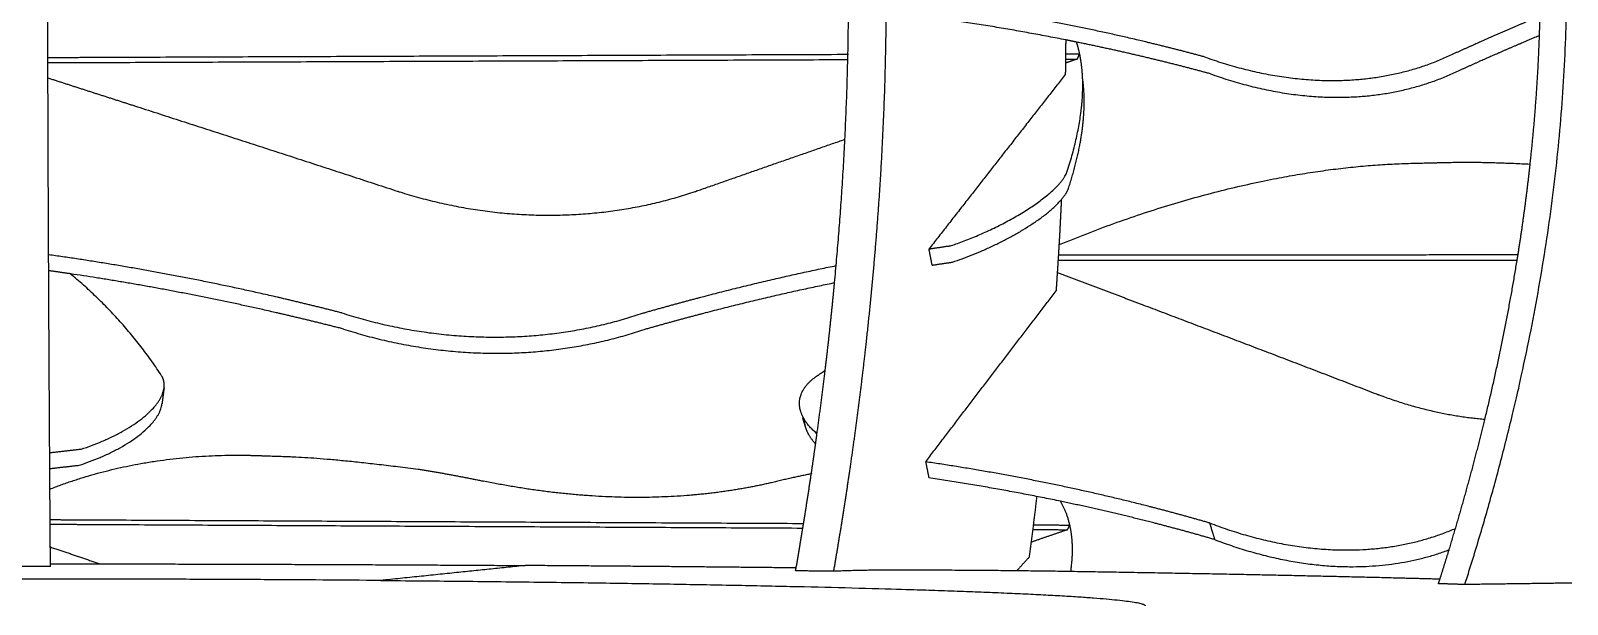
# Model space of a CAD drawing. Header units: metres. Extents: x -0.5 to 11.8, y -0.3 to 7.4.
# Drawn here: x 6.182 to 6.947, y 4.853 to 5.138 of the extents above; entities that cross this region are included whole.
import ezdxf

# ---------------------------------------------------------------- set-up
doc = ezdxf.new("R2010")
doc.units = ezdxf.units.M
doc.header["$MEASUREMENT"] = 0
doc.layers.add('ΣΧΕΔΙΑ', color=140, linetype='Continuous')

msp = doc.modelspace()

# ---------------------------------------------------------------- linework, layer by layer
at = {"layer": 'ΣΧΕΔΙΑ'}
for points, weights, degree, knots in [([(7.05424, 4.85255), (7.09477, 4.95437), (7.21242, 5.44836), (6.8089, 5.93108), (6.49423, 6.16204)], [9.10025012549, 9.11125600109, 9.16609887427, 9.2274329088, 9.25874743432], 3, [4.063831, 4.063831, 4.063831, 4.063831, 4.475671, 6.002105, 6.002105, 6.002105, 6.002105]), ([(6.89679, 4.8649), (6.92713, 4.96023), (6.95986, 5.13234), (6.93816, 5.30338), (6.92077, 5.37602)], [9.65681344489, 9.6941378917, 9.74383983077, 9.74824933655, 9.74329590959], 3, [4.067459, 4.067459, 4.067459, 4.067459, 4.4756707, 4.7846039, 4.7846039, 4.7846039, 4.7846039]), ([(6.93319, 5.13581), (6.93342, 5.14243), (6.93371, 5.15571), (6.93368, 5.16898), (6.93359, 5.17564)], [9.75909481373, 9.76015602606, 9.76215181146, 9.76387394114, 9.7646698569], 3, [4.44788028, 4.44788028, 4.44788028, 4.44788028, 4.47567075, 4.50362406, 4.50362406, 4.50362406, 4.50362406]), ([(6.58202, 5.01265), (6.58632, 5.05829), (6.58904, 5.1093), (6.589, 5.16021), (6.58897, 5.16533)], [10.1591606419, 10.1778069517, 10.192885314, 10.2002742538, 10.2009406334], 3, [4.2748861, 4.2748861, 4.2748861, 4.2748861, 4.4756707, 4.49812, 4.49812, 4.49812, 4.49812]), ([(6.76669, 5.1249), (6.75133, 5.12906), (6.73559, 5.1328), (6.68227, 5.1455), (6.62568, 5.15318)], [10.1427329436, 10.1519110993, 10.1670362106, 10.1532723901, 10.2076085084], 2, [2.7549118, 2.7549118, 2.7549118, 2.8346643, 2.8346643, 3.1056204, 3.1056204, 3.1056204]), ([(6.89023, 5.12653), (6.90032, 5.13112), (6.90984, 5.1353), (6.92231, 5.14078), (6.93376, 5.14555)], [9.98271085243, 9.9589972959, 9.94136214853, 9.89401155794, 9.85712238012], 2, [2.7549118, 2.7549118, 2.7549118, 2.8346643, 2.8346643, 2.9386557, 2.9386557, 2.9386557]), ([(6.76922, 5.1166), (6.75386, 5.12078), (6.73813, 5.12453), (6.72055, 5.12872), (6.70257, 5.13238)], [10.1455286409, 10.1547058441, 10.1698319079, 10.1652860304, 10.1681553021], 2, [2.7549118, 2.7549118, 2.7549118, 2.8346643, 2.8346643, 2.9240598, 2.9240598, 2.9240598]), ([(6.89276, 5.11811), (6.90285, 5.12268), (6.91238, 5.12684), (6.92317, 5.13156), (6.93321, 5.13575)], [9.98550654971, 9.96179204074, 9.94415784581, 9.90315459131, 9.86999659625], 2, [2.7549118, 2.7549118, 2.7549118, 2.8346643, 2.8346643, 2.924705, 2.924705, 2.924705]), ([(6.69851, 5.05946), (6.70478, 5.0786), (6.70736, 5.09565), (6.70607, 5.11016), (6.70595, 5.11156), (6.70579, 5.11293), (6.70559, 5.11428)], [10.2476617503, 10.0739380374, 9.9697945561, 9.93523130638, 9.93523130638, 9.93523130638, 9.93523130638], 3, [3.3219173, 3.3219173, 3.3219173, 3.3219173, 3.4684194, 3.4684194, 3.4684194, 3.4824867, 3.4824867, 3.4824867, 3.4824867]), ([(6.23333, 5.10064), (6.27682, 5.08662), (6.32038, 5.07257), (6.36397, 5.05826), (6.36443, 5.05811), (6.36489, 5.05797), (6.36536, 5.05782)], [10.6562381148, 10.6458239705, 10.6354098346, 10.6250891099, 10.6249458013, 10.6248351657, 10.6247572031], 3, [-0.2121782, -0.2121782, -0.2121782, -0.2121782, -0.0055401, -0.0055401, -0.0055401, -0.0001757, -0.0001757, -0.0001757, -0.0001757]), ([(6.51265, 5.05802), (6.51309, 5.05817), (6.51353, 5.05832), (6.51397, 5.05847), (6.5383, 5.06702), (6.56274, 5.07552), (6.58725, 5.08401)], [10.5644947053, 10.5642025022, 10.5639435854, 10.5637179548, 10.5493687737, 10.5350289331, 10.520692929], 3, [2.7942615, 2.7942615, 2.7942615, 2.7942615, 2.7996615, 2.7996615, 2.7996615, 2.9212118, 2.9212118, 2.9212118, 2.9212118]), ([(6.69408, 5.0316), (6.78706, 5.07008), (6.86968, 5.07206), (6.87928, 5.07229), (6.88888, 5.07252), (6.90435, 5.07289), (6.9285, 5.07165)], [9.89825282811, 9.85051908433, 10.5405860283, 10.5397797019, 10.5389733756, 10.3426238769, 10.174784079], 2, [3.5167042, 3.5167042, 3.5167042, 3.7990306, 3.7990306, 3.8560209, 3.8560209, 3.9136209, 3.9136209, 3.9136209]), ([(6.33654, 4.99756), (6.32022, 5.00174), (6.30384, 5.00551), (6.24698, 5.01859), (6.1905, 5.02651)], [10.4327960254, 10.4299522833, 10.4330303222, 10.3756540581, 10.3892497478], 2, [2.7549118, 2.7549118, 2.7549118, 2.8346643, 2.8346643, 3.1107807, 3.1107807, 3.1107807]), ([(6.3374, 4.98954), (6.32109, 4.99372), (6.30472, 4.99748), (6.25298, 5.00938), (6.2015, 5.01701)], [10.437024786, 10.4341796033, 10.4372590828, 10.3849829403, 10.3916045136], 2, [2.7549118, 2.7549118, 2.7549118, 2.8346643, 2.8346643, 3.0861379, 3.0861379, 3.0861379]), ([(6.48632, 4.99742), (6.50094, 5.00159), (6.51531, 5.00537), (6.54993, 5.01446), (6.58281, 5.02112)], [10.3725594027, 10.3573343348, 10.3480805304, 10.2792582573, 10.2449907909], 2, [2.7549118, 2.7549118, 2.7549118, 2.8346643, 2.8346643, 3.0257974, 3.0257974, 3.0257974]), ([(6.48713, 4.98935), (6.50174, 4.99351), (6.51611, 4.99727), (6.55001, 5.00615), (6.58223, 5.01269)], [10.3767881634, 10.3615616548, 10.3523092911, 10.2848852743, 10.250627027], 2, [2.7549118, 2.7549118, 2.7549118, 2.8346643, 2.8346643, 3.0218716, 3.0218716, 3.0218716]), ([(6.19114, 4.90989), (6.23854, 4.92844), (6.29385, 4.9266), (6.30201, 4.92633), (6.31016, 4.92606), (6.33137, 4.92535), (6.3746, 4.91979)], [10.0800223977, 10.2118918487, 10.8205600859, 10.826846722, 10.8331333582, 10.5281272441, 10.313774487], 2, [3.5745798, 3.5745798, 3.5745798, 3.7990306, 3.7990306, 3.8560209, 3.8560209, 3.9482049, 3.9482049, 3.9482049]), ([(6.76883, 4.893), (6.75342, 4.89746), (6.73764, 4.90148), (6.68416, 4.91512), (6.6274, 4.92345)], [10.1133988694, 10.1225870187, 10.1377021364, 10.1240920835, 10.1783515186], 2, [2.7549118, 2.7549118, 2.7549118, 2.8346643, 2.8346643, 3.1056204, 3.1056204, 3.1056204]), ([(6.55124, 4.9132), (6.53046, 4.90828), (6.50684, 4.90559), (6.45758, 4.90581), (6.43195, 4.90872), (6.40721, 4.91381)], [10.8167579786, 10.8400873072, 10.8574310209, 10.8780744297, 10.8813410221, 10.8769946013], 3, [0, 0, 0, 0, 0.500337, 0.500337, 1.000843, 1.000843, 1.000843, 1.000843]), ([(6.77137, 4.88474), (6.75596, 4.88922), (6.74018, 4.89325), (6.71768, 4.899), (6.69453, 4.90382)], [10.1161945667, 10.1253817635, 10.1404978337, 10.1347620774, 10.141058439], 2, [2.7549118, 2.7549118, 2.7549118, 2.8346643, 2.8346643, 2.9487319, 2.9487319, 2.9487319]), ([(6.19151, 4.87266), (6.21847, 4.87265), (6.24539, 4.8726), (6.33804, 4.87242), (6.42788, 4.87182)], [10.1910352264, 10.2487157595, 10.3152281022, 10.0669520663, 9.92065084334], 2, [0.3686042, 0.3686042, 0.3686042, 0.4556878, 0.4556878, 0.7500313, 0.7500313, 0.7500313]), ([(6.88375, 4.865), (6.87185, 4.86532), (6.85949, 4.86563), (6.78675, 4.86743), (6.69983, 4.86881)], [9.6811957021, 9.76720217808, 9.85741999384, 9.72595240178, 9.71233007926], 2, [-1.5691404, -1.5691404, -1.5691404, -1.513138, -1.513138, -1.2016884, -1.2016884, -1.2016884]), ([(6.35602, 4.86439), (6.53492, 4.86294), (6.6411, 4.85918), (6.73674, 4.8558), (6.73677, 4.85176)], [8.36250091477, 8.41435311331, 9.46902848647, 8.20334828339, 7.78966684154], 2, [3.165222, 3.165222, 3.165222, 4.08407, 4.08407, 4.891007, 4.891007, 4.891007])]:
    msp.add_rational_spline(points, weights, degree=degree, knots=knots, dxfattribs=at)
for points, weights, degree in [([(6.19009, 5.13803), (6.19009, 5.14064), (6.19008, 5.14325), (6.19007, 5.14585)], [10.3555232928, 10.3560234388, 10.3564997266, 10.3569519023], 3), ([(6.59777, 4.98212), (6.60395, 5.03761), (6.60751, 5.09357), (6.60779, 5.14939)], [10.1307717773, 10.1561402987, 10.1743567101, 10.1833744644], 3), ([(6.69717, 5.13347), (6.6628, 5.14028), (6.62726, 5.14509)], [10.1691827195, 10.1767754504, 10.2113365386], 2), ([(6.19108, 4.92038), (6.19062, 4.99227), (6.19028, 5.06529), (6.19009, 5.13803)], [10.2636640915, 10.3091403873, 10.3415899701, 10.3555232928], 3), ([(6.69716, 5.13349), (6.69714, 5.13119), (6.69712, 5.12889), (6.6971, 5.12659)], [10.4385018311, 10.4380971184, 10.4376805578, 10.4372521777], 3), ([(6.70257, 5.13238), (6.69987, 5.13293), (6.69717, 5.13347)], [10.1681553021, 10.168585619, 10.1691827195], 2), ([(6.70409, 5.12661), (6.70346, 5.1296), (6.70257, 5.13238)], [9.91883542238, 9.91734798424, 9.92044927811], 2), ([(6.92855, 5.07168), (6.93088, 5.09304), (6.93245, 5.11443), (6.93319, 5.13581)], [9.74680855344, 9.75155411901, 9.75566949336, 9.75909481373], 3), ([(6.23248, 5.12474), (6.21129, 5.12466), (6.19013, 5.12457)], [10.6547294963, 10.663527511, 10.6723255257], 2), ([(6.23102, 5.12214), (6.21056, 5.12206), (6.19014, 5.12198)], [10.645588035, 10.654073034, 10.6625580331], 2), ([(6.58865, 5.12353), (6.4086, 5.12283), (6.23102, 5.12214)], [10.4994088066, 10.5724984208, 10.645588035], 2), ([(6.58904, 5.12616), (6.40953, 5.12544), (6.23248, 5.12474)], [10.5088638415, 10.5817966689, 10.6547294963], 2), ([(6.69704, 5.12191), (6.69702, 5.12003), (6.69699, 5.11815), (6.69696, 5.11627)], [10.4363647707, 10.4360018309, 10.4356310201, 10.4352523536], 3), ([(6.6971, 5.12659), (6.69708, 5.12503), (6.69706, 5.12347), (6.69704, 5.12191)], [10.4372521777, 10.4369618031, 10.4366659979, 10.4363647707], 3), ([(6.69722, 5.12395), (6.70012, 5.12396), (6.70301, 5.12397)], [10.4558206416, 10.4546629814, 10.4535053211], 2), ([(6.70301, 5.12397), (6.7011, 5.12331), (6.69918, 5.12265), (6.69727, 5.12199)], [10.4535053211, 10.4546107164, 10.4557161118, 10.4568215071], 3), ([(6.6974, 5.12659), (6.69998, 5.1266), (6.70255, 5.12661)], [10.4653226101, 10.4642935572, 10.4632645043], 2), ([(6.70255, 5.12661), (6.7027, 5.12661), (6.70285, 5.12661)], [10.4632645043, 10.4632042452, 10.4631439861], 2), ([(6.70285, 5.12661), (6.70347, 5.12661), (6.70409, 5.12661)], [10.4631439861, 10.4628953843, 10.4626467825], 2), ([(6.70301, 5.12397), (6.70355, 5.12529), (6.70409, 5.12661)], [10.4535053211, 10.4580760518, 10.4626467825], 2), ([(6.70534, 5.11823), (6.70495, 5.12259), (6.70409, 5.12661)], [9.93120608703, 9.92084225041, 9.91883542238], 2), ([(6.76669, 5.1249), (6.83576, 5.10009), (6.89023, 5.12653)], [10.1427329436, 9.49232429419, 9.98271085243], 2), ([(6.19016, 5.11455), (6.20454, 5.10992), (6.21893, 5.10528), (6.23333, 5.10064)], [10.6665709528, 10.6631266715, 10.6596823914, 10.6562381148], 3), ([(6.69696, 5.11627), (6.68025, 5.09489), (6.66336, 5.07329)], [10.4352523536, 10.3828559867, 10.3304596198], 2), ([(6.69778, 5.06766), (6.70727, 5.09656), (6.70534, 5.11823)], [10.2434329897, 9.98299180649, 9.93120608703], 2), ([(6.76922, 5.1166), (6.83829, 5.09175), (6.89276, 5.11811)], [10.1455286409, 9.49495928622, 9.98550654971], 2), ([(6.66336, 5.07329), (6.64631, 5.05147), (6.62907, 5.02942)], [10.3304596198, 10.2780632528, 10.2256668859], 2), ([(6.64007, 5.03106), (6.69037, 5.04805), (6.69778, 5.06766)], [10.211352891, 7.20004193025, 10.2434329897], 2), ([(6.92202, 5.0236), (6.92461, 5.03961), (6.92679, 5.05564), (6.92855, 5.07168)], [9.73508354807, 9.73933001004, 9.74324678181, 9.74680855344], 3), ([(6.36544, 5.05779), (6.44115, 5.03388), (6.51257, 5.05799)], [10.6129476247, 10.0086260746, 10.5527434296], 2), ([(6.64083, 5.02285), (6.67972, 5.03597), (6.69506, 5.05401)], [10.2155816516, 7.71894378142, 9.38249560889], 2), ([(6.695, 5.05412), (6.69464, 5.04656), (6.69425, 5.03902), (6.69381, 5.03149)], [10.4198445829, 10.417627215, 10.4152882165, 10.4128311323], 3), ([(6.69506, 5.05401), (6.69757, 5.05697), (6.69851, 5.05946)], [9.38249560889, 9.72625623385, 10.2476617503], 2), ([(6.62907, 5.02942), (6.63461, 5.03028), (6.64007, 5.03106)], [10.2136279301, 10.2119584195, 10.211352891], 2), ([(6.63063, 5.02134), (6.62985, 5.02538), (6.62907, 5.02942)], [10.2288773636, 10.2272721248, 10.2256668859], 2), ([(6.69381, 5.03149), (6.69336, 5.02382), (6.69287, 5.01617), (6.69234, 5.00853)], [10.4128311323, 10.4103310678, 10.4077087503, 10.4049679142], 3), ([(6.63063, 5.02134), (6.63576, 5.02213), (6.64083, 5.02285)], [10.2176176585, 10.2161411335, 10.2155816516], 2), ([(6.72923, 5.02358), (6.71127, 5.02358), (6.69339, 5.02358)], [10.3742146805, 10.3985737424, 10.4229328042], 2), ([(6.73325, 5.02633), (6.71338, 5.02633), (6.69361, 5.02632)], [10.3809531163, 10.4079004456, 10.4348477749], 2), ([(6.92202, 5.0236), (6.82443, 5.02359), (6.72923, 5.02358)], [10.1198372487, 10.2470259646, 10.3742146805], 2), ([(6.92247, 5.02642), (6.82671, 5.02638), (6.73325, 5.02633)], [10.1311240317, 10.256038574, 10.3809531163], 2), ([(6.90594, 4.94443), (6.91233, 4.9707), (6.91773, 4.99712), (6.92202, 5.0236)], [9.71144023415, 9.72014578826, 9.72806498481, 9.73508354807], 3), ([(6.2015, 5.01701), (6.19609, 5.01781), (6.19069, 5.01857)], [10.3916045136, 10.3923004856, 10.3936471256], 2), ([(6.2468, 4.96632), (6.22791, 4.99515), (6.20125, 5.01705)], [10.4459937335, 10.1815837148, 10.1168735657], 2), ([(6.69301, 5.01775), (6.70717, 5.01239), (6.72138, 5.00701), (6.73563, 5.00161)], [10.4276255679, 10.4121409652, 10.3966563634, 10.3811717649], 3), ([(6.57736, 4.96906), (6.57909, 4.98356), (6.58065, 4.9981), (6.58202, 5.01265)], [10.1398565734, 10.1467814864, 10.1532283735, 10.1591606419], 3), ([(6.66018, 4.9664), (6.67634, 4.98756), (6.69234, 5.00853)], [10.305068341, 10.3550181276, 10.4049679142], 2), ([(6.73563, 5.00161), (6.77413, 4.98701), (6.81295, 4.97229), (6.85205, 4.95721)], [10.3811717649, 10.3395281942, 10.2978846295, 10.2563647277], 3), ([(6.33654, 4.99756), (6.41382, 4.97284), (6.48632, 4.99742)], [10.4327960254, 9.81690561191, 10.3725594027], 2), ([(6.3374, 4.98954), (6.41466, 4.96481), (6.48713, 4.98935)], [10.437024786, 9.82089129042, 10.3767881634], 2), ([(6.58988, 4.92078), (6.59285, 4.94116), (6.59549, 4.96161), (6.59777, 4.98212)], [10.0999353366, 10.1111160619, 10.1214289516, 10.1307717773], 3), ([(6.57242, 4.96561), (6.57489, 4.9673), (6.57738, 4.96897)], [10.3153330998, 10.2983721198, 10.2820958011], 2), ([(6.57325, 4.93719), (6.57471, 4.9478), (6.57608, 4.95842), (6.57736, 4.96906)], [10.1238779805, 10.1294512522, 10.134782249, 10.1398565734], 3), ([(6.20672, 4.92977), (6.24571, 4.94238), (6.24801, 4.96024)], [10.3746712621, 7.91246465941, 9.49677651969], 2), ([(6.24801, 4.96024), (6.24843, 4.96355), (6.2468, 4.96632)], [9.49677651969, 9.86317349528, 10.4459937335], 2), ([(6.24801, 4.96024), (6.24749, 4.95623), (6.24697, 4.95223)], [9.49677651969, 9.49871075565, 9.50064499161], 2), ([(6.5652, 4.94836), (6.56212, 4.95818), (6.57242, 4.96561)], [8.78055960914, 8.91977032859, 10.3153330998], 2), ([(6.6274, 4.92345), (6.64387, 4.94503), (6.66018, 4.9664)], [10.2051687678, 10.2551185544, 10.305068341], 2), ([(6.85205, 4.95721), (6.85268, 4.95698), (6.8533, 4.95675)], [10.2563647277, 10.2556564737, 10.2550424407], 2), ([(6.85337, 4.95672), (6.88005, 4.94679), (6.90599, 4.94465)], [10.243586022, 9.98612617132, 9.91121245046], 2), ([(6.2057, 4.92173), (6.24467, 4.93434), (6.24697, 4.95223)], [10.3789193461, 7.91570221012, 9.5006449916], 2), ([(6.57331, 4.93741), (6.567, 4.94263), (6.5652, 4.94836)], [9.0292912647, 8.7013008866, 8.78055960914], 2), ([(6.56775, 4.94022), (6.56693, 4.94285), (6.56611, 4.94547)], [8.78294890114, 8.78217875877, 8.78140861639], 2), ([(6.56775, 4.94022), (6.56711, 4.94227), (6.56709, 4.9443)], [8.78294890114, 8.81158893579, 8.89339459933], 2), ([(6.57258, 4.93235), (6.56901, 4.93619), (6.56775, 4.94022)], [8.87309675094, 8.72716163039, 8.78294890114], 2), ([(6.57258, 4.93235), (6.5728, 4.93396), (6.57303, 4.93558), (6.57325, 4.93719)], [10.1213159018, 10.1221755088, 10.1230295519, 10.1238779805], 3), ([(6.8882, 4.87982), (6.89474, 4.90124), (6.90067, 4.92279), (6.90594, 4.94443)], [9.68843797759, 9.69659455921, 9.70428314475, 9.71144023415], 3), ([(6.19128, 4.92801), (6.19901, 4.92894), (6.20672, 4.92977)], [10.3667840544, 10.3700667343, 10.3746712621], 2), ([(6.57043, 4.91748), (6.57117, 4.92243), (6.57188, 4.92739), (6.57258, 4.93235)], [10.1132411883, 10.1159842414, 10.1186763028, 10.1213159018], 3), ([(6.6274, 4.92345), (6.62819, 4.91943), (6.62898, 4.91541)], [10.2051687678, 10.2068039611, 10.2084391544], 2), ([(6.19108, 4.92008), (6.1984, 4.92095), (6.2057, 4.92173)], [10.371394183, 10.3745627604, 10.3789193461], 2), ([(6.19114, 4.90989), (6.19112, 4.91339), (6.1911, 4.91688), (6.19108, 4.92038)], [10.256965558, 10.2592285426, 10.261461595, 10.2636640915], 3), ([(6.3746, 4.91979), (6.39078, 4.91727), (6.40721, 4.91381)], [10.1264915701, 10.0022177842, 9.91475096966], 2), ([(6.57076, 4.91755), (6.56124, 4.91562), (6.55124, 4.9132)], [9.98692537206, 9.91390849263, 9.85984323686], 2), ([(6.56262, 4.86917), (6.56542, 4.88521), (6.56803, 4.90132), (6.57043, 4.91748)], [10.0848269928, 10.0948067466, 10.1042951505, 10.1132411883], 3), ([(6.58181, 4.87012), (6.58471, 4.88694), (6.58741, 4.90383), (6.58988, 4.92078)], [10.070349626, 10.080770779, 10.0906521866, 10.0999353366], 3), ([(6.69453, 4.90382), (6.66226, 4.91054), (6.62898, 4.91541)], [10.141058439, 10.1498470622, 10.1820782128], 2), ([(6.19141, 4.87136), (6.19132, 4.88417), (6.19123, 4.89701), (6.19114, 4.90989)], [10.2307737121, 10.239889607, 10.2486306089, 10.256965558], 3), ([(6.68272, 4.90621), (6.68153, 4.89611), (6.68027, 4.88604), (6.67896, 4.87601)], [10.3611492166, 10.3561416922, 10.3509519237, 10.3455896476], 3), ([(6.69922, 4.89197), (6.69773, 4.8985), (6.69453, 4.90382)], [9.83843951046, 9.83550387936, 9.86222879697], 2), ([(6.22238, 4.89207), (6.20681, 4.89215), (6.19126, 4.89223)], [10.5605539222, 10.5669610888, 10.5733682555], 2), ([(6.22392, 4.89435), (6.20761, 4.89443), (6.19133, 4.89451)], [10.5699257866, 10.5766416455, 10.5833575044], 2), ([(6.56611, 4.89032), (6.39311, 4.8912), (6.22238, 4.89207)], [10.4210565268, 10.4908052245, 10.5605539222], 2), ([(6.56657, 4.89263), (6.39411, 4.89349), (6.22392, 4.89435)], [10.4307452714, 10.500335529, 10.5699257866], 2), ([(6.6812, 4.89206), (6.69021, 4.89201), (6.69922, 4.89197)], [10.3850000824, 10.3814215781, 10.3778430738], 2), ([(6.69809, 4.88965), (6.69865, 4.89081), (6.69922, 4.89197)], [10.3684712094, 10.3731571416, 10.3778430738], 2), ([(6.70037, 4.88416), (6.70008, 4.88825), (6.69922, 4.89197)], [9.85142944292, 9.84011296804, 9.83843951046], 2), ([(6.76883, 4.893), (6.83714, 4.86685), (6.89139, 4.8903)], [10.1133988694, 9.47324749601, 9.94066169682], 2), ([(6.76883, 4.893), (6.7701, 4.88887), (6.77137, 4.88474)], [10.1133988694, 10.1147967181, 10.1161945667], 2), ([(6.69809, 4.88965), (6.69214, 4.88761), (6.6862, 4.88558), (6.68027, 4.88355)], [10.3684712094, 10.3715983462, 10.3747254829, 10.3778526199], 3), ([(6.6808, 4.88974), (6.68944, 4.88969), (6.69809, 4.88965)], [10.3753281889, 10.3718996992, 10.3684712094], 2), ([(6.69973, 4.86902), (6.70088, 4.87711), (6.70037, 4.88416)], [9.91930263046, 9.87097815413, 9.85142944292], 2), ([(6.77137, 4.88474), (6.83577, 4.86004), (6.88828, 4.87965)], [10.1161945667, 9.51031555907, 9.89637210208], 2), ([(6.19145, 4.88105), (6.19965, 4.87825), (6.20786, 4.87545), (6.21607, 4.87264)], [10.5776227972, 10.5753093233, 10.57299585, 10.5706823777], 3), ([(6.67896, 4.87601), (6.67588, 4.87263), (6.67281, 4.86924)], [10.3455896476, 10.3361725999, 10.3267555523], 2), ([(6.88364, 4.86521), (6.88519, 4.87007), (6.88671, 4.87494), (6.8882, 4.87982)], [9.68280327289, 9.68470519752, 9.68658368112, 9.68843797759], 3), ([(6.18979, 4.87136), (6.18021, 4.87136), (6.17062, 4.87136)], [10.2307979421, 10.2309420922, 10.2310862424], 2), ([(6.19141, 4.87136), (6.1906, 4.87136), (6.18979, 4.87136)], [10.2307737121, 10.2307858271, 10.2307979421], 2), ([(6.42788, 4.87182), (6.39281, 4.86819), (6.35602, 4.86439)], [10.2617765806, 10.0211264698, 9.78047635896], 2), ([(6.56288, 4.87063), (6.49713, 4.87135), (6.42788, 4.87182)], [9.75839103204, 9.81074790822, 9.92065084334], 2), ([(6.58161, 4.86894), (6.57211, 4.86905), (6.56262, 4.86917)], [10.0696165306, 10.0772217617, 10.0848269928], 2), ([(6.58161, 4.86894), (6.58168, 4.86933), (6.58174, 4.86972), (6.58181, 4.87012)], [10.0696165306, 10.0698611913, 10.0701055567, 10.070349626], 3), ([(6.60911, 4.86951), (6.59545, 4.86952), (6.58161, 4.86894)], [10.1461572774, 10.107886904, 10.0696165306], 2), ([(6.69983, 4.86881), (6.65593, 4.86951), (6.60911, 4.86951)], [9.71233007926, 9.70546400423, 9.72853621485], 2), ([(6.35602, 4.86439), (6.13429, 4.86619), (5.93014, 4.86364)], [8.36250091477, 8.29911752441, 9.73417960282], 2), ([(6.88286, 4.86278), (6.88312, 4.86359), (6.88338, 4.8644), (6.88364, 4.86521)], [9.68184894134, 9.68216770262, 9.68248581429, 9.68280327289], 3), ([(6.89598, 4.86235), (6.88941, 4.86256), (6.88286, 4.86278)], [9.65581617831, 9.66883255982, 9.68184894134], 2), ([(6.94929, 4.86307), (6.92269, 4.86271), (6.89598, 4.86235)], [9.69978438903, 9.67780028367, 9.65581617831], 2), ([(6.89598, 4.86235), (6.89603, 4.86252), (6.89609, 4.8627), (6.89615, 4.86288)], [9.65581617831, 9.65588550097, 9.6559547929, 9.65602405408], 3), ([(6.89615, 4.86288), (6.89636, 4.86355), (6.89658, 4.86422), (6.89679, 4.8649)], [9.65602405408, 9.65628763047, 9.65655076139, 9.65681344489], 3)]:
    msp.add_rational_spline(points, weights, degree=degree, dxfattribs=at)

doc.saveas('drawing.dxf')
